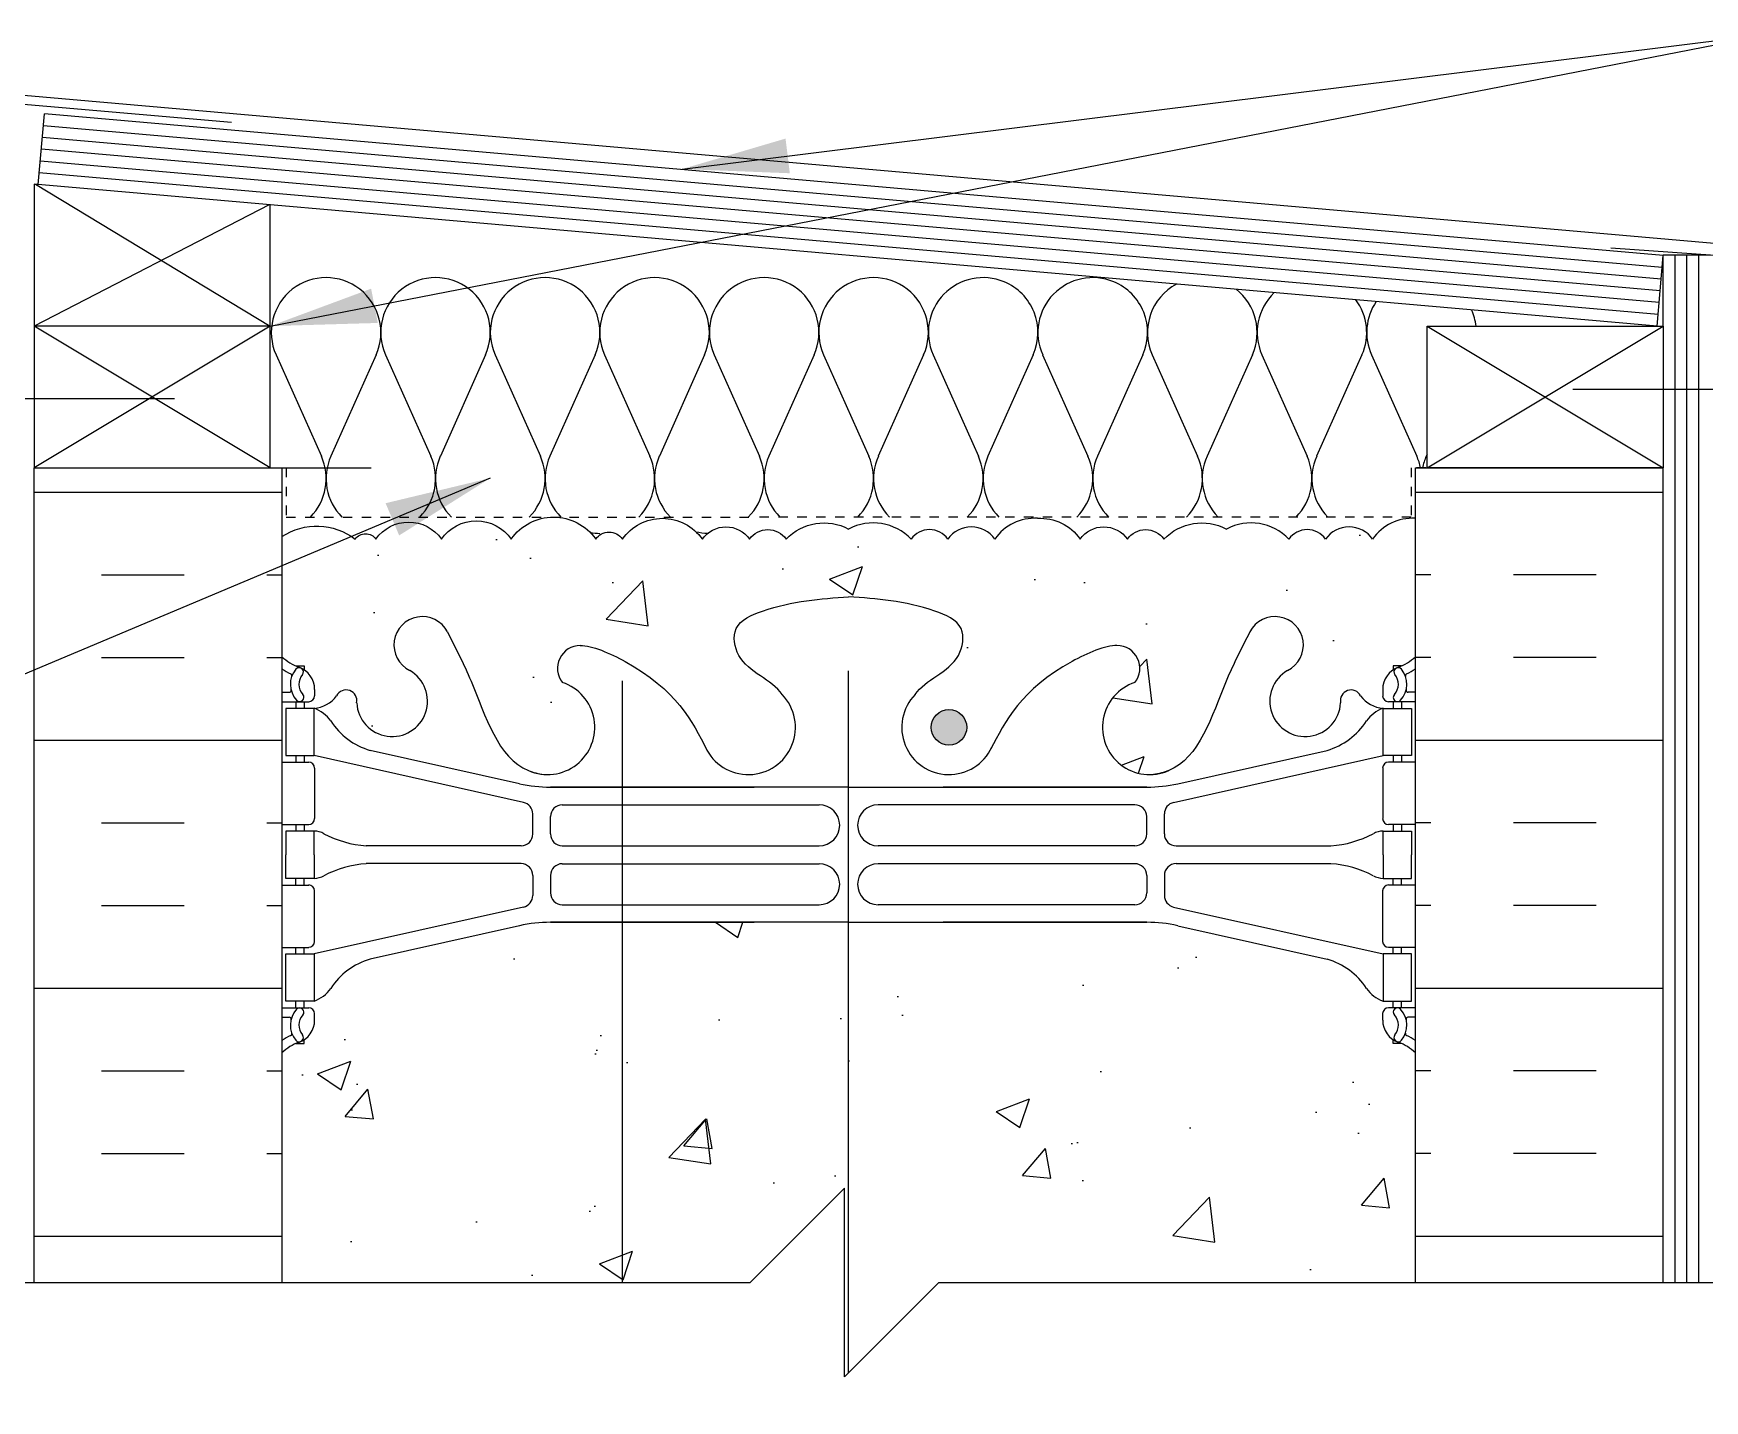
# Model space of a CAD drawing. Header units: inches. Extents: x 75 to 207, y 121 to 194.
# Drawn here: x 171.52 to 189.22, y 177.81 to 192.29 of the extents above; entities that cross this region are included whole.
import ezdxf

# ---------------------------------------------------------------- set-up
doc = ezdxf.new("R2010")
doc.units = ezdxf.units.IN
doc.header["$LTSCALE"] = 0.5
doc.header["$MEASUREMENT"] = 0
doc.linetypes.add('DASHED2', pattern=[0.375, 0.25, -0.125])
for name, color, linetype in [('HATCH', 12, 'Continuous'), ('line25', 2, 'Continuous'), ('LINE3', 3, 'Continuous'), ('LINE50', 5, 'Continuous'), ('LINE9', 9, 'Continuous'), ('TEXT', 4, 'Continuous'), ('Web_Edge', 9, 'Continuous')]:
    doc.layers.add(name, color=color, linetype=linetype)
doc.styles.add('DIM', font='romans.shx', dxfattribs={"width": 0.7})
doc.dimstyles.new('ext_12', dxfattribs={"dimscale": 12, "dimtxt": 0.09375, "dimasz": 0.09375, "dimexe": 0.09375, "dimexo": 0.0625, "dimgap": 0.0625, "dimtad": 1, "dimdec": 1, "dimzin": 3, "dimdsep": 46, "dimlunit": 4, "dimtxsty": 'DIM', "dimcen": 0.09, "dimdle": 0.09375, "dimclrt": 4, "dimadec": 0, "dimazin": 0, "dimtfac": 1, "dimtdec": 1, "dimtmove": 2, "dimatfit": 3, "dimfxl": 1, "dimfrac": 2, "dimtolj": 1, "dimtzin": 0, "dimarcsym": 0})
pattern_1 = [(50, (0, 0), (3.5863, -0.31376), [0.375, -4.125]), (355, (0, 0), (-0.693757, 3.76096), [0.3, -3.3]), (100.4514, (0.299, -0.026), (2.892544, 3.4472), [0.3187, -3.50571]), (46.1842, (0, 1), (5.33621, -0.8276), [0.5625, -6.1875]), (96.6356, (0.4447, 0.931), (4.67331, 4.87059), [0.47805, -5.25857]), (351.1842, (0, 1), (4.67331, 4.87059), [0.45, -4.95]), (21, (0.5, 0.75), (2.984535, -2.013094), [0.375, -4.125]), (326, (0.5, 0.75), (1.216577, 3.62575), [0.3, -3.3]), (71.4514, (0.7487, 0.5822), (4.20111, 1.612656), [0.3187, -3.50571]), (37.5, (0, 0), (0.060799, 1.664469), [0, -3.26, 0, -3.35, 0, -3.3125]), (7.5, (0, 0), (1.315348, 1.972059), [0, -1.91, 0, -3.185, 0, -1.2625]), (327.5, (-1.115, 0), (2.669112, -0.1127744), [0, -1.25, 0, -3.9, 0, -5.175]), (317.5, (-1.615, 0), (2.91593, 0.500525), [0, -1.625, 0, -2.59, 0, -3.675])]

msp = doc.modelspace()

# ---------------------------------------------------------------- hatches: boundary and pattern name
at = {"layer": 'HATCH'}
h = msp.add_hatch(dxfattribs=at)
h.set_pattern_fill('INSUL', color=256, scale=7, style=0)
h.set_pattern_definition([(0, (-2752.006, -227.322), (0, 2.625), []), (0, (-2752.006, -226.447), (0, 2.625), [0.875, -0.875]), (0, (-2752.006, -225.572), (0, 2.625), [0.875, -0.875])])
h.paths.add_polyline_path([(171.531, 179.063), (174.156, 179.063), (174.156, 187.688), (173.468, 187.688), (173.468, 188.188), (171.968, 188.188), (171.968, 187.688), (171.531, 187.688)])
h = msp.add_hatch(dxfattribs=at)
h.set_pattern_fill('INSUL', color=256, scale=7, style=0)
h.set_pattern_definition([(180, (3112.3173, -227.322), (0, 2.625), []), (180, (3112.3173, -226.447), (0, 2.625), [0.875, -0.875]), (180, (3112.3173, -225.572), (0, 2.625), [0.875, -0.875])])
h.paths.add_polyline_path([(186.156, 179.063), (188.781, 179.063), (188.781, 187.688), (188.343, 187.688), (188.343, 188.188), (186.843, 188.188), (186.843, 187.688), (186.156, 187.688)])
h = msp.add_hatch(dxfattribs=at)
h.set_pattern_fill('AR-CONC', color=256, scale=0.5)
h.set_pattern_definition(pattern_1)
edge = h.paths.add_edge_path()
edge.add_arc((186.128, 186.637), 0.517, 86.8807, 145)
edge.add_arc((185.454, 186.758), 0.305, 35, 145)
edge.add_arc((185.011, 186.798), 0.236, 35, 145)
edge.add_arc((184.417, 186.55), 0.554, 43.7294, 118.173)
edge.add_arc((183.894, 186.55), 0.554, 61.827, 136.2706)
edge.add_arc((183.3, 186.798), 0.236, 35, 145)
edge.add_arc((182.857, 186.758), 0.305, 35, 145)
edge.add_arc((182.184, 186.637), 0.517, 35, 93.1193)
edge.add_arc((182.128, 186.637), 0.517, 86.8807, 145)
edge.add_arc((181.454, 186.758), 0.305, 35, 145)
edge.add_arc((181.011, 186.798), 0.236, 35, 145)
edge.add_arc((180.417, 186.55), 0.554, 43.7294, 118.173)
edge.add_arc((179.894, 186.55), 0.554, 61.827, 136.2706)
edge.add_arc((179.3, 186.798), 0.236, 35, 145)
edge.add_arc((178.857, 186.758), 0.305, 35, 145)
edge.add_arc((178.184, 186.637), 0.517, 35, 145)
edge.add_arc((177.62, 186.835), 0.172, 35, 145)
edge.add_arc((177.031, 186.62), 0.546, 35, 145)
edge.add_arc((176.214, 186.675), 0.451, 35, 145)
edge.add_arc((175.498, 186.691), 0.423, 35, 145)
edge.add_arc((175.041, 186.856), 0.135, 35, 145)
edge.add_arc((174.525, 186.406), 0.665, 52.4676, 123.7755)
edge.add_line((174.156, 186.959), (174.156, 185.688))
edge.add_arc((174.502, 186.049), 0.5, 226.2109, 246.4218)
edge.add_line((174.302, 185.59), (174.392, 185.59))
edge.add_line((174.392, 185.59), (174.392, 185.549))
edge.add_arc((174.252, 185.341), 0.25, 0, 55.9442, ccw=False)
edge.add_line((174.502, 185.341), (174.502, 185.274))
edge.add_arc((174.439, 185.274), 0.0625, -90, 0, ccw=False)
edge.add_line((174.439, 185.211), (174.392, 185.211))
edge.add_line((174.392, 185.211), (174.392, 185.141))
edge.add_line((174.392, 185.141), (174.497, 185.141))
edge.add_arc((174.459, 185.491), 0.352, 276.1291, 321.5331)
edge.add_arc((174.836, 185.223), 0.113, -12.1844, 154.0569, ccw=False)
edge.add_arc((175.322, 185.218), 0.375, 182.9237, 419.8675)
edge.add_arc((175.642, 185.812), 0.3, 27.597, 243.9425, ccw=False)
edge.add_spline(control_points=[(175.907, 185.95), (175.974, 185.822), (176.04, 185.693), (176.104, 185.554)], knot_values=[0, 0, 0, 0, 0.447744, 0.447744, 0.447744, 0.447744], degree=3, periodic=0)
edge.add_spline(control_points=[(176.104, 185.554), (176.122, 185.513), (176.201, 185.335), (176.273, 185.136), (176.337, 184.994)], knot_values=[0.447744, 0.447744, 0.447744, 0.447744, 0.579211, 1.009728, 1.009728, 1.009728, 1.009728], degree=3, periodic=0)
edge.add_spline(control_points=[(176.337, 184.994), (176.352, 184.959), (176.369, 184.924), (176.386, 184.891)], knot_values=[1.009728, 1.009728, 1.009728, 1.009728, 1.116334, 1.116334, 1.116334, 1.116334], degree=3, periodic=0)
edge.add_spline(control_points=[(176.386, 184.891), (176.4, 184.864), (176.414, 184.838), (176.428, 184.812)], knot_values=[1.116334, 1.116334, 1.116334, 1.116334, 1.201719, 1.201719, 1.201719, 1.201719], degree=3, periodic=0)
edge.add_spline(control_points=[(176.428, 184.812), (176.442, 184.788), (176.457, 184.765), (176.472, 184.742)], knot_values=[1.201719, 1.201719, 1.201719, 1.201719, 1.282554, 1.282554, 1.282554, 1.282554], degree=3, periodic=0)
edge.add_spline(control_points=[(176.472, 184.742), (176.482, 184.726), (176.493, 184.711), (176.505, 184.696)], knot_values=[1.282554, 1.282554, 1.282554, 1.282554, 1.339568, 1.339568, 1.339568, 1.339568], degree=3, periodic=0)
edge.add_spline(control_points=[(176.505, 184.696), (176.515, 184.682), (176.526, 184.668), (176.538, 184.655)], knot_values=[1.339568, 1.339568, 1.339568, 1.339568, 1.393854, 1.393854, 1.393854, 1.393854], degree=3, periodic=0)
edge.add_spline(control_points=[(176.538, 184.655), (176.549, 184.64), (176.562, 184.627), (176.575, 184.614)], knot_values=[1.393854, 1.393854, 1.393854, 1.393854, 1.451471, 1.451471, 1.451471, 1.451471], degree=3, periodic=0)
edge.add_spline(control_points=[(176.575, 184.614), (176.586, 184.602), (176.599, 184.59), (176.611, 184.579)], knot_values=[1.451471, 1.451471, 1.451471, 1.451471, 1.505342, 1.505342, 1.505342, 1.505342], degree=3, periodic=0)
edge.add_spline(control_points=[(176.611, 184.579), (176.625, 184.567), (176.639, 184.556), (176.653, 184.545)], knot_values=[1.505342, 1.505342, 1.505342, 1.505342, 1.563384, 1.563384, 1.563384, 1.563384], degree=3, periodic=0)
edge.add_spline(control_points=[(176.653, 184.545), (176.667, 184.536), (176.68, 184.527), (176.694, 184.518)], knot_values=[1.563384, 1.563384, 1.563384, 1.563384, 1.616944, 1.616944, 1.616944, 1.616944], degree=3, periodic=0)
edge.add_spline(control_points=[(176.694, 184.518), (176.706, 184.511), (176.718, 184.505), (176.73, 184.499)], knot_values=[1.616944, 1.616944, 1.616944, 1.616944, 1.660464, 1.660464, 1.660464, 1.660464], degree=3, periodic=0)
edge.add_spline(control_points=[(176.73, 184.499), (176.74, 184.493), (176.751, 184.488), (176.763, 184.484)], knot_values=[1.660464, 1.660464, 1.660464, 1.660464, 1.69951, 1.69951, 1.69951, 1.69951], degree=3, periodic=0)
edge.add_spline(control_points=[(176.763, 184.484), (176.764, 184.483), (176.765, 184.483), (176.767, 184.482)], knot_values=[1.69951, 1.69951, 1.69951, 1.69951, 1.703896, 1.703896, 1.703896, 1.703896], degree=3, periodic=0)
edge.add_spline(control_points=[(176.767, 184.482), (176.776, 184.478), (176.786, 184.475), (176.796, 184.471)], knot_values=[1.703896, 1.703896, 1.703896, 1.703896, 1.737704, 1.737704, 1.737704, 1.737704], degree=3, periodic=0)
edge.add_spline(control_points=[(176.796, 184.471), (176.809, 184.467), (176.822, 184.463), (176.836, 184.46)], knot_values=[1.737704, 1.737704, 1.737704, 1.737704, 1.78039, 1.78039, 1.78039, 1.78039], degree=3, periodic=0)
edge.add_spline(control_points=[(176.836, 184.46), (176.849, 184.456), (176.863, 184.453), (176.877, 184.45)], knot_values=[1.78039, 1.78039, 1.78039, 1.78039, 1.824512, 1.824512, 1.824512, 1.824512], degree=3, periodic=0)
edge.add_spline(control_points=[(176.877, 184.45), (176.894, 184.447), (176.91, 184.444), (176.927, 184.442)], knot_values=[1.824512, 1.824512, 1.824512, 1.824512, 1.875321, 1.875321, 1.875321, 1.875321], degree=3, periodic=0)
edge.add_arc((176.968, 184.94), 0.5, 265.2926, 431.7937)
edge.add_arc((177.315, 185.565), 0.242, 90.0954, 218.2327, ccw=False)
edge.add_spline(control_points=[(177.315, 185.807), (177.323, 185.807), (177.331, 185.807), (177.34, 185.806)], knot_values=[0.038125, 0.038125, 0.038125, 0.038125, 0.057022, 0.057022, 0.057022, 0.057022], degree=3, periodic=0)
edge.add_spline(control_points=[(177.34, 185.806), (177.348, 185.805), (177.357, 185.804), (177.366, 185.803)], knot_values=[0.057022, 0.057022, 0.057022, 0.057022, 0.075602, 0.075602, 0.075602, 0.075602], degree=3, periodic=0)
edge.add_spline(control_points=[(177.366, 185.803), (177.376, 185.802), (177.385, 185.8), (177.395, 185.798)], knot_values=[0.075602, 0.075602, 0.075602, 0.075602, 0.094824, 0.094824, 0.094824, 0.094824], degree=3, periodic=0)
edge.add_spline(control_points=[(177.395, 185.798), (177.405, 185.796), (177.416, 185.794), (177.426, 185.791)], knot_values=[0.094824, 0.094824, 0.094824, 0.094824, 0.114375, 0.114375, 0.114375, 0.114375], degree=3, periodic=0)
edge.add_spline(control_points=[(177.426, 185.791), (177.446, 185.786), (177.467, 185.78), (177.488, 185.773)], knot_values=[0.114375, 0.114375, 0.114375, 0.114375, 0.151528, 0.151528, 0.151528, 0.151528], degree=3, periodic=0)
edge.add_spline(control_points=[(177.488, 185.773), (177.511, 185.766), (177.534, 185.757), (177.557, 185.748)], knot_values=[0.151528, 0.151528, 0.151528, 0.151528, 0.190624, 0.190624, 0.190624, 0.190624], degree=3, periodic=0)
edge.add_spline(control_points=[(177.557, 185.748), (177.601, 185.731), (177.647, 185.71), (177.691, 185.689)], knot_values=[0.190624, 0.190624, 0.190624, 0.190624, 0.264927, 0.264927, 0.264927, 0.264927], degree=3, periodic=0)
edge.add_spline(control_points=[(177.691, 185.689), (177.725, 185.672), (177.768, 185.65), (177.809, 185.627), (177.819, 185.621)], knot_values=[0.264927, 0.264927, 0.264927, 0.264927, 0.320663, 0.337943, 0.337943, 0.337943, 0.337943], degree=3, periodic=0)
edge.add_spline(control_points=[(177.819, 185.621), (177.862, 185.597), (177.904, 185.572), (177.942, 185.547)], knot_values=[0.337943, 0.337943, 0.337943, 0.337943, 0.416129, 0.416129, 0.416129, 0.416129], degree=3, periodic=0)
edge.add_spline(control_points=[(177.942, 185.547), (177.978, 185.523), (178.013, 185.5), (178.045, 185.476)], knot_values=[0.416129, 0.416129, 0.416129, 0.416129, 0.48854, 0.48854, 0.48854, 0.48854], degree=3, periodic=0)
edge.add_spline(control_points=[(178.045, 185.476), (178.08, 185.45), (178.113, 185.424), (178.144, 185.397)], knot_values=[0.48854, 0.48854, 0.48854, 0.48854, 0.567328, 0.567328, 0.567328, 0.567328], degree=3, periodic=0)
edge.add_spline(control_points=[(178.144, 185.397), (178.173, 185.373), (178.2, 185.349), (178.225, 185.324)], knot_values=[0.567328, 0.567328, 0.567328, 0.567328, 0.639328, 0.639328, 0.639328, 0.639328], degree=3, periodic=0)
edge.add_spline(control_points=[(178.225, 185.324), (178.253, 185.297), (178.28, 185.27), (178.304, 185.243)], knot_values=[0.639328, 0.639328, 0.639328, 0.639328, 0.718521, 0.718521, 0.718521, 0.718521], degree=3, periodic=0)
edge.add_spline(control_points=[(178.304, 185.243), (178.327, 185.219), (178.348, 185.195), (178.367, 185.171)], knot_values=[0.718521, 0.718521, 0.718521, 0.718521, 0.789856, 0.789856, 0.789856, 0.789856], degree=3, periodic=0)
edge.add_spline(control_points=[(178.367, 185.171), (178.39, 185.143), (178.41, 185.116), (178.43, 185.089)], knot_values=[0.789856, 0.789856, 0.789856, 0.789856, 0.869703, 0.869703, 0.869703, 0.869703], degree=3, periodic=0)
edge.add_spline(control_points=[(178.43, 185.089), (178.45, 185.061), (178.469, 185.033), (178.487, 185.005)], knot_values=[0.869703, 0.869703, 0.869703, 0.869703, 0.953119, 0.953119, 0.953119, 0.953119], degree=3, periodic=0)
edge.add_spline(control_points=[(178.487, 185.005), (178.518, 184.957), (178.545, 184.909), (178.571, 184.863)], knot_values=[0.953119, 0.953119, 0.953119, 0.953119, 1.0964, 1.0964, 1.0964, 1.0964], degree=3, periodic=0)
edge.add_spline(control_points=[(178.571, 184.863), (178.595, 184.818), (178.618, 184.773), (178.639, 184.73)], knot_values=[1.0964, 1.0964, 1.0964, 1.0964, 1.237398, 1.237398, 1.237398, 1.237398], degree=3, periodic=0)
edge.add_arc((179.093, 184.94), 0.5, 204.819, 404.1875)
edge.add_spline(control_points=[(179.452, 185.288), (179.344, 185.451), (178.984, 185.542), (178.907, 186.038), (179.456, 186.273), (179.859, 186.302), (180.156, 186.323)], knot_values=[0.229407, 0.229407, 0.229407, 0.229407, 0.844432, 1.128849, 1.464331, 2.389004, 2.389004, 2.389004, 2.389004], degree=3, periodic=0)
edge.add_spline(control_points=[(180.156, 186.323), (180.452, 186.302), (180.856, 186.273), (181.404, 186.038), (181.327, 185.542), (180.967, 185.451), (180.86, 185.288)], knot_values=[0.229407, 0.229407, 0.229407, 0.229407, 1.15408, 1.489562, 1.773979, 2.389004, 2.389004, 2.389004, 2.389004], degree=3, periodic=0)
edge.add_arc((181.218, 184.94), 0.5, 135.8125, 335.181)
edge.add_spline(control_points=[(181.672, 184.73), (181.693, 184.773), (181.716, 184.818), (181.741, 184.863)], knot_values=[1.0964, 1.0964, 1.0964, 1.0964, 1.237398, 1.237398, 1.237398, 1.237398], degree=3, periodic=0)
edge.add_spline(control_points=[(181.741, 184.863), (181.781, 184.936), (181.826, 185.012), (181.882, 185.089)], knot_values=[0.869703, 0.869703, 0.869703, 0.869703, 1.0964, 1.0964, 1.0964, 1.0964], degree=3, periodic=0)
edge.add_spline(control_points=[(181.882, 185.089), (181.901, 185.116), (181.922, 185.143), (181.944, 185.171)], knot_values=[0.789856, 0.789856, 0.789856, 0.789856, 0.869703, 0.869703, 0.869703, 0.869703], degree=3, periodic=0)
edge.add_spline(control_points=[(181.944, 185.171), (181.964, 185.195), (181.985, 185.219), (182.007, 185.243)], knot_values=[0.718521, 0.718521, 0.718521, 0.718521, 0.789856, 0.789856, 0.789856, 0.789856], degree=3, periodic=0)
edge.add_spline(control_points=[(182.007, 185.243), (182.032, 185.27), (182.058, 185.297), (182.086, 185.324)], knot_values=[0.639328, 0.639328, 0.639328, 0.639328, 0.718521, 0.718521, 0.718521, 0.718521], degree=3, periodic=0)
edge.add_spline(control_points=[(182.086, 185.324), (182.111, 185.349), (182.138, 185.373), (182.167, 185.397)], knot_values=[0.567329, 0.567329, 0.567329, 0.567329, 0.639328, 0.639328, 0.639328, 0.639328], degree=3, periodic=0)
edge.add_spline(control_points=[(182.167, 185.397), (182.198, 185.424), (182.231, 185.45), (182.266, 185.476)], knot_values=[0.48854, 0.48854, 0.48854, 0.48854, 0.567329, 0.567329, 0.567329, 0.567329], degree=3, periodic=0)
edge.add_spline(control_points=[(182.266, 185.476), (182.299, 185.5), (182.333, 185.523), (182.369, 185.547)], knot_values=[0.416133, 0.416133, 0.416133, 0.416133, 0.48854, 0.48854, 0.48854, 0.48854], degree=3, periodic=0)
edge.add_spline(control_points=[(182.369, 185.547), (182.408, 185.572), (182.449, 185.597), (182.493, 185.621)], knot_values=[0.337943, 0.337943, 0.337943, 0.337943, 0.416133, 0.416133, 0.416133, 0.416133], degree=3, periodic=0)
edge.add_spline(control_points=[(182.493, 185.621), (182.502, 185.627), (182.543, 185.65), (182.587, 185.672), (182.62, 185.689)], knot_values=[0.264927, 0.264927, 0.264927, 0.264927, 0.282207, 0.337943, 0.337943, 0.337943, 0.337943], degree=3, periodic=0)
edge.add_spline(control_points=[(182.62, 185.689), (182.688, 185.722), (182.758, 185.752), (182.823, 185.773)], knot_values=[0.151528, 0.151528, 0.151528, 0.151528, 0.264927, 0.264927, 0.264927, 0.264927], degree=3, periodic=0)
edge.add_spline(control_points=[(182.823, 185.773), (182.844, 185.78), (182.865, 185.786), (182.885, 185.791)], knot_values=[0.114375, 0.114375, 0.114375, 0.114375, 0.151528, 0.151528, 0.151528, 0.151528], degree=3, periodic=0)
edge.add_spline(control_points=[(182.885, 185.791), (182.896, 185.794), (182.906, 185.796), (182.916, 185.798)], knot_values=[0.094826, 0.094826, 0.094826, 0.094826, 0.114375, 0.114375, 0.114375, 0.114375], degree=3, periodic=0)
edge.add_spline(control_points=[(182.916, 185.798), (182.926, 185.8), (182.936, 185.802), (182.945, 185.803)], knot_values=[0.075602, 0.075602, 0.075602, 0.075602, 0.094826, 0.094826, 0.094826, 0.094826], degree=3, periodic=0)
edge.add_spline(control_points=[(182.945, 185.803), (182.954, 185.804), (182.963, 185.805), (182.972, 185.806)], knot_values=[0.057023, 0.057023, 0.057023, 0.057023, 0.075602, 0.075602, 0.075602, 0.075602], degree=3, periodic=0)
edge.add_spline(control_points=[(182.972, 185.806), (182.98, 185.807), (182.989, 185.807), (182.997, 185.807)], knot_values=[0.038125, 0.038125, 0.038125, 0.038125, 0.057023, 0.057023, 0.057023, 0.057023], degree=3, periodic=0)
edge.add_arc((182.997, 185.565), 0.242, -38.2327, 90, ccw=False)
edge.add_arc((183.343, 184.94), 0.5, 108.2063, 274.7074)
edge.add_spline(control_points=[(183.384, 184.442), (183.401, 184.444), (183.418, 184.447), (183.434, 184.45)], knot_values=[1.824512, 1.824512, 1.824512, 1.824512, 1.875321, 1.875321, 1.875321, 1.875321], degree=3, periodic=0)
edge.add_spline(control_points=[(183.434, 184.45), (183.448, 184.453), (183.462, 184.456), (183.476, 184.46)], knot_values=[1.78039, 1.78039, 1.78039, 1.78039, 1.824512, 1.824512, 1.824512, 1.824512], degree=3, periodic=0)
edge.add_spline(control_points=[(183.476, 184.46), (183.489, 184.463), (183.502, 184.467), (183.515, 184.471)], knot_values=[1.737704, 1.737704, 1.737704, 1.737704, 1.78039, 1.78039, 1.78039, 1.78039], degree=3, periodic=0)
edge.add_spline(control_points=[(183.515, 184.471), (183.525, 184.475), (183.535, 184.478), (183.545, 184.482)], knot_values=[1.703896, 1.703896, 1.703896, 1.703896, 1.737704, 1.737704, 1.737704, 1.737704], degree=3, periodic=0)
edge.add_spline(control_points=[(183.545, 184.482), (183.546, 184.483), (183.547, 184.483), (183.549, 184.484)], knot_values=[1.69951, 1.69951, 1.69951, 1.69951, 1.703896, 1.703896, 1.703896, 1.703896], degree=3, periodic=0)
edge.add_spline(control_points=[(183.549, 184.484), (183.56, 184.488), (183.571, 184.493), (183.582, 184.499)], knot_values=[1.660465, 1.660465, 1.660465, 1.660465, 1.69951, 1.69951, 1.69951, 1.69951], degree=3, periodic=0)
edge.add_spline(control_points=[(183.582, 184.499), (183.594, 184.505), (183.606, 184.511), (183.617, 184.518)], knot_values=[1.616944, 1.616944, 1.616944, 1.616944, 1.660465, 1.660465, 1.660465, 1.660465], degree=3, periodic=0)
edge.add_spline(control_points=[(183.617, 184.518), (183.631, 184.527), (183.645, 184.536), (183.658, 184.545)], knot_values=[1.563384, 1.563384, 1.563384, 1.563384, 1.616944, 1.616944, 1.616944, 1.616944], degree=3, periodic=0)
edge.add_spline(control_points=[(183.658, 184.545), (183.673, 184.556), (183.687, 184.567), (183.7, 184.579)], knot_values=[1.505342, 1.505342, 1.505342, 1.505342, 1.563384, 1.563384, 1.563384, 1.563384], degree=3, periodic=0)
edge.add_spline(control_points=[(183.7, 184.579), (183.713, 184.59), (183.725, 184.602), (183.737, 184.614)], knot_values=[1.451471, 1.451471, 1.451471, 1.451471, 1.505342, 1.505342, 1.505342, 1.505342], degree=3, periodic=0)
edge.add_spline(control_points=[(183.737, 184.614), (183.75, 184.627), (183.762, 184.64), (183.774, 184.655)], knot_values=[1.393854, 1.393854, 1.393854, 1.393854, 1.451471, 1.451471, 1.451471, 1.451471], degree=3, periodic=0)
edge.add_spline(control_points=[(183.774, 184.655), (183.785, 184.668), (183.796, 184.682), (183.807, 184.696)], knot_values=[1.339568, 1.339568, 1.339568, 1.339568, 1.393854, 1.393854, 1.393854, 1.393854], degree=3, periodic=0)
edge.add_spline(control_points=[(183.807, 184.696), (183.818, 184.711), (183.829, 184.726), (183.84, 184.742)], knot_values=[1.282554, 1.282554, 1.282554, 1.282554, 1.339568, 1.339568, 1.339568, 1.339568], degree=3, periodic=0)
edge.add_spline(control_points=[(183.84, 184.742), (183.855, 184.765), (183.869, 184.788), (183.883, 184.812)], knot_values=[1.201719, 1.201719, 1.201719, 1.201719, 1.282554, 1.282554, 1.282554, 1.282554], degree=3, periodic=0)
edge.add_spline(control_points=[(183.883, 184.812), (183.898, 184.838), (183.912, 184.864), (183.926, 184.891)], knot_values=[1.116334, 1.116334, 1.116334, 1.116334, 1.201719, 1.201719, 1.201719, 1.201719], degree=3, periodic=0)
edge.add_spline(control_points=[(183.926, 184.891), (183.943, 184.924), (183.959, 184.959), (183.975, 184.994)], knot_values=[1.009728, 1.009728, 1.009728, 1.009728, 1.116334, 1.116334, 1.116334, 1.116334], degree=3, periodic=0)
edge.add_spline(control_points=[(183.975, 184.994), (184.039, 185.136), (184.111, 185.335), (184.189, 185.513), (184.208, 185.554)], knot_values=[0.447744, 0.447744, 0.447744, 0.447744, 0.878261, 1.009728, 1.009728, 1.009728, 1.009728], degree=3, periodic=0)
edge.add_spline(control_points=[(184.208, 185.554), (184.271, 185.693), (184.337, 185.822), (184.404, 185.95)], knot_values=[0, 0, 0, 0, 0.447744, 0.447744, 0.447744, 0.447744], degree=3, periodic=0)
edge.add_arc((184.67, 185.812), 0.3, -63.9425, 153.0466, ccw=False)
edge.add_arc((184.99, 185.218), 0.375, 120.1325, 357.0763)
edge.add_arc((185.475, 185.223), 0.113, 25.9431, 192.1844, ccw=False)
edge.add_arc((185.852, 185.491), 0.352, 218.4669, 263.8709)
edge.add_line((185.815, 185.141), (185.92, 185.141))
edge.add_line((185.92, 185.141), (185.92, 185.211))
edge.add_line((185.92, 185.211), (185.872, 185.211))
edge.add_arc((185.872, 185.274), 0.0625, 180, 270, ccw=False)
edge.add_line((185.81, 185.274), (185.81, 185.341))
edge.add_arc((186.06, 185.341), 0.25, 124.0558, 180, ccw=False)
edge.add_line((185.92, 185.549), (185.92, 185.59))
edge.add_line((185.92, 185.59), (186.01, 185.59))
edge.add_arc((185.81, 186.049), 0.5, 293.5782, 313.7891)
edge.add_line((186.156, 185.688), (186.156, 187.153))
h = msp.add_hatch(dxfattribs=at)
h.set_pattern_fill('AR-CONC', color=256, scale=0.5)
h.set_pattern_definition(pattern_1)
h.paths.add_polyline_path([(186.156, 176.563), (181.112, 176.563), (180.112, 175.563), (180.112, 177.563), (179.112, 176.563), (174.156, 176.563), (174.156, 173.755, 0.088416), (174.302, 173.658), (174.392, 173.658), (174.392, 173.616, -0.249069), (174.502, 173.409), (174.502, 173.341, -0.414214), (174.439, 173.279), (174.392, 173.279), (174.392, 173.209), (174.497, 173.209, -0.168672), (174.683, 173.059, 0.17445), (175.09, 172.763), (176.671, 172.41, 0.054974), (176.998, 172.374), (180.156, 172.374), (183.314, 172.374, 0.054974), (183.64, 172.41), (185.221, 172.763, 0.17445), (185.629, 173.059, -0.168672), (185.815, 173.209), (185.92, 173.209), (185.92, 173.279), (185.872, 173.279, -0.414214), (185.81, 173.341), (185.81, 173.409, -0.249069), (185.92, 173.616), (185.92, 173.658), (186.01, 173.658, 0.088416), (186.156, 173.755)])
h.paths.add_polyline_path([(182.656, 167.063), (174.725, 167.063, 0.366745), (174.481, 166.852), (174.481, 165.868), (174.521, 165.868), (174.521, 164.668), (174.156, 164.668), (174.156, 163.918), (174.521, 163.918), (174.521, 162.718), (174.156, 162.718), (174.156, 161.968), (174.521, 161.968), (174.521, 160.768), (174.156, 160.768), (174.156, 160.018), (174.521, 160.018), (174.521, 158.938), (174.156, 158.938), (174.156, 158.829, -0.498871), (174.276, 158.815, -0.520567), (174.48, 158.815, -0.520567), (174.687, 158.815, -0.520567), (174.824, 158.815, -0.520567), (174.963, 158.815, -0.520567), (175.361, 158.815, -0.520567), (175.521, 158.815, -0.520567), (175.743, 158.815, -0.520567), (176.023, 158.815, -0.520567), (176.21, 158.815, -0.520567), (176.437, 158.815, -0.507124), (176.656, 158.815, -0.507124), (176.874, 158.815, -0.520567), (177.102, 158.815, -0.520567), (177.288, 158.815, -0.520567), (177.569, 158.815, -0.520567), (177.79, 158.815, -0.520567), (177.95, 158.815, -0.520567), (178.349, 158.815, -0.520567), (178.487, 158.815, -0.520567), (178.625, 158.815, -0.086928), (178.656, 158.846, -0.086928), (178.687, 158.815, -0.520567), (178.824, 158.815, -0.520567), (178.963, 158.815, -0.520567), (179.361, 158.815, -0.520567), (179.521, 158.815, -0.520567), (179.743, 158.815, -0.520567), (180.023, 158.815, -0.520567), (180.21, 158.815, -0.520567), (180.437, 158.815, -0.507124), (180.656, 158.815, -0.507124), (180.874, 158.815, -0.520567), (181.102, 158.815, -0.520567), (181.288, 158.815, -0.520567), (181.569, 158.815, -0.520567), (181.79, 158.815, -0.520567), (181.95, 158.815, -0.520567), (182.349, 158.815, -0.520567), (182.487, 158.815, -0.520567), (182.625, 158.815, -0.086928), (182.656, 158.846), (182.656, 159.065)])
h.paths.add_polyline_path([(186.156, 165.565), (182.656, 165.565), (182.656, 160.565), (186.156, 160.565)])
h.paths.add_polyline_path([(186.156, 181.495, 0.088416), (186.01, 181.593), (185.92, 181.593), (185.92, 181.634, -0.249069), (185.81, 181.841), (185.81, 181.909, -0.414214), (185.872, 181.971), (185.92, 181.971), (185.92, 182.041), (185.815, 182.041, -0.155529), (185.639, 182.175, 0.180914), (185.221, 182.487), (183.64, 182.84, 0.054974), (183.314, 182.876), (180.156, 182.876), (176.998, 182.876, 0.054974), (176.671, 182.84), (175.09, 182.487, 0.180914), (174.672, 182.175, -0.155529), (174.497, 182.041), (174.392, 182.041), (174.392, 181.971), (174.439, 181.971, -0.414214), (174.502, 181.909), (174.502, 181.841, -0.249069), (174.392, 181.634), (174.392, 181.593), (174.302, 181.593, 0.088416), (174.156, 181.495), (174.156, 179.063), (179.112, 179.063), (180.112, 180.063), (180.112, 178.063), (181.112, 179.063), (186.156, 179.063)])
at = {"layer": 'LINE3'}
h = msp.add_hatch(color=256, dxfattribs=at)
h.paths.add_polyline_path([(181.403, 184.974, 0.831395), (181.034, 184.974)])
h.paths.add_polyline_path([(181.406, 184.94, 0.045935), (181.403, 184.974), (181.034, 184.974, 0.045935), (181.031, 184.94, 1)])

# ---------------------------------------------------------------- linework, layer by layer
at = {"layer": 'HATCH'}
for p, q in [((189.862, 190.016), (171.343, 191.636)), ((173.622, 191.343), (171.218, 191.553)), ((188.769, 189.81), (171.631, 191.31)), ((188.759, 189.686), (171.62, 191.185)), ((188.737, 189.437), (171.598, 190.936)), ((188.748, 189.561), (171.609, 191.061)), ((188.726, 189.312), (171.587, 190.812)), ((171.546, 190.69), (174.031, 189.188)), ((174.02, 190.473), (171.531, 189.188)), ((189.531, 189.921), (188.224, 190.013)), ((188.906, 179.063), (188.906, 189.939)), ((189.031, 179.063), (189.031, 189.939)), ((189.156, 179.063), (189.156, 189.939)), ((174.031, 187.688), (171.531, 189.188)), ((174.031, 189.188), (171.531, 187.688)), ((186.281, 187.688), (188.781, 189.188)), ((186.281, 189.188), (188.781, 187.688)), ((174.094, 188.884), (174.573, 187.811)), ((175.153, 188.884), (174.674, 187.811)), ((175.253, 188.884), (175.732, 187.811)), ((176.312, 188.884), (175.833, 187.811)), ((176.412, 188.884), (176.892, 187.811)), ((177.471, 188.884), (176.993, 187.811)), ((177.572, 188.884), (178.051, 187.811)), ((178.631, 188.884), (178.152, 187.811)), ((178.731, 188.884), (179.211, 187.811)), ((179.79, 188.884), (179.311, 187.811)), ((179.89, 188.884), (180.37, 187.811)), ((180.949, 188.884), (180.47, 187.811)), ((181.05, 188.884), (181.529, 187.811)), ((182.11, 188.884), (181.63, 187.811)), ((182.21, 188.884), (182.69, 187.811)), ((183.27, 188.884), (182.791, 187.811)), ((183.371, 188.884), (183.85, 187.811)), ((184.43, 188.884), (183.951, 187.811)), ((184.531, 188.884), (185.011, 187.811)), ((185.591, 188.884), (185.111, 187.811)), ((185.692, 188.884), (186.171, 187.811)), ((186.281, 187.831), (186.272, 187.811)), ((174.156, 187.688), (175.102, 187.688))]:
    msp.add_line(p, q, dxfattribs=at)
at = {"layer": 'HATCH', "color": 6, "linetype": 'DASHED2', "ltscale": 0.5}
for points in [[(172.843, 187.688), (174.2, 187.688), (174.2, 187.167), (179.156, 187.167)], [(187.468, 187.688), (186.112, 187.688), (186.112, 187.167), (179.156, 187.167)]]:
    msp.add_lwpolyline(points, dxfattribs=at)
at = {"layer": 'HATCH'}
for points in [[(174.156, 186.959, -0.321585), (174.931, 186.933, -0.520567), (175.151, 186.933, -0.520567), (175.844, 186.933, -0.520567), (176.584, 186.933, -0.520567), (177.478, 186.933, -0.520567), (177.761, 186.933, -0.520567), (178.607, 186.933, -0.520567), (179.107, 186.933, -0.520567), (179.494, 186.933, -0.336749), (180.156, 187.039)], [(182.156, 187.153, 0.259173), (181.704, 186.933, 0.520567), (181.205, 186.933, 0.520567), (180.818, 186.933, 0.336749), (180.156, 187.039)], [(182.156, 187.153, -0.259173), (182.607, 186.933, -0.520567), (183.107, 186.933, -0.520567), (183.494, 186.933, -0.336749), (184.156, 187.039)], [(186.156, 187.153, 0.259173), (185.704, 186.933, 0.520567), (185.205, 186.933, 0.520567), (184.818, 186.933, 0.336749), (184.156, 187.039)]]:
    msp.add_lwpolyline(points, format="xyb", dxfattribs=at)
for centre, start, end in [((174.623, 189.121), 335.9664, 204.0694), ((175.782, 189.121), 335.9664, 204.0694), ((176.942, 189.121), 335.9664, 204.0694), ((178.101, 189.121), 335.9664, 204.0694), ((179.261, 189.121), 335.9664, 204.0694), ((180.42, 189.121), 335.9664, 204.0694), ((181.58, 189.121), 67.4688, 204.0604), ((182.74, 189.121), 67.4688, 204.0604), ((181.58, 189.121), 335.9306, 67.521), ((182.741, 189.121), 335.9306, 67.521), ((183.9, 189.121), 118.0068, 204.0604), ((183.901, 189.121), 335.9306, 52.0177), ((185.061, 189.121), 133.3751, 204.0604), ((185.061, 189.121), 335.9306, 36.6377), ((186.221, 189.121), 145.6676, 204.0604), ((186.222, 189.121), 6.6407, 24.3392), ((174.044, 187.574), 315.3149, 24.0694), ((175.203, 187.574), 155.9664, 224.6851), ((175.203, 187.574), 315.3149, 24.0694), ((176.362, 187.574), 155.9664, 224.6851), ((176.362, 187.574), 315.3149, 24.0694), ((177.522, 187.574), 155.9664, 224.6851), ((177.522, 187.574), 315.3149, 24.0694), ((178.681, 187.574), 155.9664, 224.6851), ((178.681, 187.574), 315.3149, 24.0694), ((179.841, 187.574), 155.9664, 224.6851), ((179.84, 187.574), 315.3149, 24.0694), ((181, 187.574), 155.9664, 224.6851), ((181, 187.574), 315.3149, 24.0694), ((182.16, 187.574), 155.9306, 224.6851), ((182.16, 187.574), 315.3149, 24.0694), ((183.32, 187.574), 155.9306, 224.6851), ((183.321, 187.574), 315.3149, 24.0694), ((184.48, 187.574), 155.9306, 224.6851), ((184.481, 187.574), 315.3149, 24.0694), ((185.641, 187.574), 155.9306, 224.6851), ((185.642, 187.574), 11.2585, 24.0694), ((186.801, 187.574), 155.9306, 168.7415), ((177.522, 187.574), 259.8878, 270), ((178.681, 187.574), 255.8368, 268.3302)]:
    msp.add_arc(centre, 0.58, start, end, dxfattribs=at)
at = {"layer": 'line25'}
for p, q in [((171.576, 190.687), (171.642, 191.434)), ((188.78, 189.935), (171.642, 191.434)), ((171.531, 190.691), (171.531, 187.688)), ((188.715, 189.188), (171.531, 190.691)), ((174.031, 187.688), (174.031, 190.472)), ((188.715, 189.188), (188.78, 189.935)), ((188.781, 189.188), (188.781, 189.939)), ((189.281, 189.939), (188.781, 189.939)), ((174.031, 189.188), (171.531, 189.188)), ((174.156, 187.688), (174.156, 179.063)), ((186.156, 179.063), (186.156, 187.688))]:
    msp.add_line(p, q, dxfattribs=at)
msp.add_lwpolyline([(188.781, 189.188), (188.781, 187.688), (186.281, 187.688), (186.281, 189.188)], close=True, dxfattribs=at)
at = {"layer": 'LINE3'}
for p, q in [((177.76, 179.063), (177.76, 185.434)), ((180.156, 178.107), (180.156, 185.539))]:
    msp.add_line(p, q, dxfattribs=at)
msp.add_circle((181.218, 184.94), 0.188, dxfattribs=at)
at = {"layer": 'LINE50'}
for p, q in [((171.531, 187.688), (174.156, 187.688)), ((171.531, 179.063), (171.531, 187.688)), ((186.156, 187.688), (188.781, 187.688)), ((188.781, 179.063), (188.781, 187.688))]:
    msp.add_line(p, q, dxfattribs=at)
at = {"layer": 'LINE9'}
for p, q in [((189.671, 188.517), (187.825, 188.517)), ((171.173, 188.423), (173.019, 188.423)), ((179.112, 179.063), (180.112, 180.063)), ((180.112, 178.063), (180.112, 180.063)), ((170.218, 179.063), (179.112, 179.063)), ((181.112, 179.063), (180.112, 178.063)), ((181.112, 179.063), (190.005, 179.063))]:
    msp.add_line(p, q, dxfattribs=at)
at = {"layer": 'Web_Edge'}
for p, q in [((174.302, 185.59), (174.392, 185.59)), ((174.392, 185.59), (174.392, 185.549)), ((186.01, 185.59), (185.92, 185.59)), ((185.92, 185.59), (185.92, 185.549)), ((174.156, 185.311), (174.234, 185.311)), ((174.502, 185.341), (174.502, 185.274)), ((185.81, 185.341), (185.81, 185.274)), ((186.156, 185.311), (186.078, 185.311)), ((174.156, 185.211), (174.439, 185.211)), ((174.302, 185.211), (174.302, 185.141)), ((174.392, 185.211), (174.392, 185.141)), ((186.156, 185.211), (185.872, 185.211)), ((185.92, 185.211), (185.92, 185.141)), ((186.01, 185.211), (186.01, 185.141)), ((174.156, 184.571), (174.439, 184.571)), ((174.302, 184.641), (174.302, 184.571)), ((174.392, 184.641), (174.392, 184.571)), ((176.714, 184.145), (174.497, 184.641)), ((176.671, 184.343), (175.09, 184.696)), ((183.597, 184.145), (185.815, 184.641)), ((183.64, 184.343), (185.221, 184.696)), ((186.156, 184.571), (185.872, 184.571)), ((185.92, 184.641), (185.92, 184.571)), ((186.01, 184.641), (186.01, 184.571)), ((174.502, 184.509), (174.502, 183.974)), ((185.81, 184.509), (185.81, 183.974)), ((176.998, 184.307), (179.156, 184.307)), ((180.156, 184.307), (176.998, 184.307)), ((180.156, 184.307), (183.314, 184.307)), ((183.314, 184.307), (181.156, 184.307)), ((176.812, 183.811), (176.812, 184.023)), ((177.124, 184.12), (179.844, 184.12)), ((183.187, 184.12), (180.468, 184.12)), ((183.499, 183.811), (183.499, 184.023)), ((174.156, 183.911), (174.439, 183.911)), ((174.302, 183.911), (174.302, 183.841)), ((174.392, 183.911), (174.392, 183.841)), ((176.999, 183.811), (176.999, 183.995)), ((183.312, 183.811), (183.312, 183.995)), ((186.156, 183.911), (185.872, 183.911)), ((185.92, 183.911), (185.92, 183.841)), ((186.01, 183.911), (186.01, 183.841)), ((176.687, 183.686), (175.049, 183.686)), ((177.124, 183.686), (179.844, 183.686)), ((183.187, 183.686), (180.468, 183.686)), ((183.624, 183.686), (185.262, 183.686)), ((176.687, 183.497), (175.049, 183.497)), ((177.124, 183.496), (179.844, 183.496)), ((183.187, 183.496), (180.468, 183.496)), ((183.624, 183.497), (185.262, 183.497)), ((174.302, 183.271), (174.302, 183.341)), ((174.392, 183.271), (174.392, 183.341)), ((176.812, 183.372), (176.812, 183.16)), ((176.999, 183.371), (176.999, 183.187)), ((183.312, 183.371), (183.312, 183.187)), ((183.499, 183.372), (183.499, 183.16)), ((185.92, 183.271), (185.92, 183.341)), ((186.01, 183.271), (186.01, 183.341)), ((174.156, 183.271), (174.439, 183.271)), ((174.502, 182.674), (174.502, 183.209)), ((185.81, 182.674), (185.81, 183.209)), ((186.156, 183.271), (185.872, 183.271)), ((176.714, 183.038), (174.497, 182.541)), ((177.124, 183.062), (179.844, 183.062)), ((183.187, 183.062), (180.468, 183.062)), ((183.597, 183.038), (185.815, 182.541)), ((176.671, 182.84), (175.09, 182.487)), ((176.998, 182.876), (179.156, 182.876)), ((180.156, 182.876), (176.998, 182.876)), ((180.156, 182.876), (183.314, 182.876)), ((183.314, 182.876), (181.156, 182.876)), ((183.64, 182.84), (185.221, 182.487)), ((174.156, 182.611), (174.439, 182.611)), ((174.302, 182.541), (174.302, 182.611)), ((174.392, 182.541), (174.392, 182.611)), ((186.156, 182.611), (185.872, 182.611)), ((185.92, 182.541), (185.92, 182.611)), ((186.01, 182.541), (186.01, 182.611)), ((174.156, 181.971), (174.439, 181.971)), ((174.302, 181.971), (174.302, 182.041)), ((174.392, 181.971), (174.392, 182.041)), ((174.502, 181.841), (174.502, 181.909)), ((185.81, 181.841), (185.81, 181.909)), ((186.156, 181.971), (185.872, 181.971)), ((185.92, 181.971), (185.92, 182.041)), ((186.01, 181.971), (186.01, 182.041)), ((174.156, 181.871), (174.234, 181.871)), ((186.156, 181.871), (186.078, 181.871)), ((174.302, 181.593), (174.392, 181.593)), ((174.392, 181.593), (174.392, 181.634)), ((185.92, 181.593), (185.92, 181.634)), ((186.01, 181.593), (185.92, 181.593))]:
    msp.add_line(p, q, dxfattribs=at)
for points in [[(174.197, 184.641), (174.497, 184.641), (174.497, 185.141), (174.197, 185.141)], [(186.115, 184.641), (185.815, 184.641), (185.815, 185.141), (186.115, 185.141)], [(174.197, 182.541), (174.497, 182.541), (174.497, 182.041), (174.197, 182.041)], [(186.115, 182.541), (185.815, 182.541), (185.815, 182.041), (186.115, 182.041)]]:
    msp.add_lwpolyline(points, close=True, dxfattribs=at)
for points in [[(174.497, 183.591), (174.497, 183.841), (174.197, 183.841), (174.197, 183.591)], [(185.815, 183.591), (185.815, 183.841), (186.115, 183.841), (186.115, 183.591)], [(174.497, 183.591), (174.497, 183.341), (174.197, 183.341), (174.197, 183.591)], [(185.815, 183.591), (185.815, 183.341), (186.115, 183.341), (186.115, 183.591)]]:
    msp.add_lwpolyline(points, dxfattribs=at)
for centre, radius, start, end in [((175.642, 185.812), 0.3, 27.597, 243.9425), ((184.67, 185.812), 0.3, 296.0575, 152.403), ((177.315, 185.565), 0.242, 90, 218.2327), ((182.997, 185.565), 0.242, 321.7673, 90), ((174.502, 186.049), 0.5, 226.2109, 250.5288), ((185.81, 186.049), 0.5, 289.4712, 313.7891), ((174.502, 186.049), 0.6, 234.7832, 245.0748), ((174.495, 185.396), 0.25, 140.1145, 222.4609), ((174.24, 185.486), 0.021, 343.464, 63.9957), ((174.338, 185.527), 0.045, 321.448, 139.1879), ((174.252, 185.341), 0.25, 0, 70.5288), ((174.495, 185.396), 0.16, 140.0001, 222.4609), ((175.322, 185.218), 0.375, 182.9237, 59.8675), ((184.99, 185.218), 0.375, 120.1325, 357.0763), ((186.06, 185.341), 0.25, 109.4712, 180), ((185.974, 185.527), 0.045, 40.8121, 218.552), ((185.816, 185.396), 0.16, 317.5391, 39.9999), ((185.816, 185.396), 0.25, 317.5391, 39.8855), ((186.072, 185.486), 0.021, 116.0043, 196.536), ((185.81, 186.049), 0.6, 294.9252, 305.2168), ((174.234, 185.331), 0.0196, 269.4032, 15.4901), ((174.344, 185.258), 0.045, 222.4609, 42.4609), ((174.439, 185.274), 0.0625, 270, 0), ((174.459, 185.491), 0.352, 276.1291, 321.5331), ((174.836, 185.223), 0.113, 347.8156, 154.0569), ((176.968, 184.94), 0.5, 246.2139, 71.7937), ((179.093, 184.94), 0.5, 204.819, 44.1875), ((181.218, 184.94), 0.5, 135.8125, 335.181), ((183.343, 184.94), 0.5, 108.2063, 293.7861), ((185.475, 185.223), 0.113, 25.9431, 192.1844), ((185.852, 185.491), 0.352, 218.4669, 263.8709), ((185.872, 185.274), 0.0625, 180, 270), ((185.967, 185.258), 0.045, 137.5391, 317.5391), ((186.078, 185.331), 0.0196, 164.5099, 270.5968), ((174.374, 184.799), 0.364, 34.9775, 70.3387), ((185.937, 184.799), 0.364, 109.6613, 145.0225), ((175.297, 185.41), 0.743, 212.7919, 253.8107), ((185.014, 185.41), 0.743, 286.1893, 327.2081), ((174.439, 184.509), 0.0625, 0, 90), ((185.872, 184.509), 0.0625, 90, 180), ((176.998, 185.807), 1.5, 257.4135, 270), ((183.314, 185.807), 1.5, 270, 282.5865), ((176.687, 184.023), 0.125, 0, 77.3767), ((177.124, 183.995), 0.125, 90, 180), ((179.844, 183.903), 0.217, 270, 90), ((180.468, 183.903), 0.217, 90, 270), ((183.187, 183.995), 0.125, 0, 90), ((183.624, 184.023), 0.125, 102.6233, 180), ((174.439, 183.974), 0.0625, 270, 0), ((174.493, 183.623), 0.219, 60.4937, 88.92), ((185.819, 183.623), 0.219, 91.08, 119.5063), ((185.872, 183.974), 0.0625, 180, 270), ((175.138, 184.852), 1.17, 242.6365, 265.6505), ((176.687, 183.811), 0.125, 270, 0), ((177.124, 183.811), 0.125, 180, 270), ((183.187, 183.811), 0.125, 270, 360), ((183.624, 183.811), 0.125, 180, 270), ((185.173, 184.852), 1.17, 274.3495, 297.3635), ((175.138, 182.33), 1.17, 94.3495, 117.3635), ((176.687, 183.372), 0.125, 0, 90), ((177.124, 183.371), 0.125, 90, 180), ((179.844, 183.279), 0.217, 270, 90), ((180.468, 183.279), 0.217, 90, 270), ((183.187, 183.371), 0.125, 0, 90), ((183.624, 183.372), 0.125, 90, 180), ((185.173, 182.33), 1.17, 62.6365, 85.6505), ((174.493, 183.56), 0.219, 271.08, 299.5063), ((185.819, 183.56), 0.219, 240.4937, 268.92), ((174.439, 183.209), 0.0625, 0, 90), ((176.687, 183.16), 0.125, 282.6233, 0), ((177.124, 183.187), 0.125, 180, 270), ((183.187, 183.187), 0.125, 270, 0), ((183.624, 183.16), 0.125, 180, 257.3767), ((185.872, 183.209), 0.0625, 90, 180), ((176.998, 181.376), 1.5, 90, 102.5865), ((183.314, 181.376), 1.5, 77.4135, 90), ((174.439, 182.674), 0.0625, 270, 0), ((185.872, 182.674), 0.0625, 180, 270), ((175.297, 181.773), 0.743, 106.1893, 147.2081), ((185.014, 181.773), 0.743, 32.7919, 73.8107), ((174.374, 182.384), 0.364, 289.6613, 325.0225), ((185.937, 182.384), 0.364, 214.9775, 250.3387), ((174.495, 181.787), 0.25, 137.5391, 219.8855), ((174.344, 181.925), 0.045, 317.5391, 137.5391), ((174.495, 181.787), 0.16, 137.5391, 219.9999), ((174.439, 181.909), 0.0625, 360, 90), ((185.872, 181.909), 0.0625, 90, 180), ((185.967, 181.925), 0.045, 42.4609, 222.4609), ((185.816, 181.787), 0.16, 320.0001, 42.4609), ((185.816, 181.787), 0.25, 320.1145, 42.4609), ((174.234, 181.852), 0.0196, 344.5099, 90.5968), ((174.252, 181.841), 0.25, 289.4712, 360), ((186.06, 181.841), 0.25, 180, 250.5288), ((186.078, 181.852), 0.0196, 89.4032, 195.4901), ((174.502, 181.134), 0.6, 114.9252, 125.2168), ((174.502, 181.134), 0.5, 109.4712, 133.7891), ((174.24, 181.697), 0.021, 296.0043, 16.536), ((174.338, 181.656), 0.045, 220.8121, 38.552), ((185.974, 181.656), 0.045, 141.448, 319.1879), ((185.81, 181.134), 0.5, 46.2109, 70.5288), ((186.072, 181.697), 0.021, 163.464, 243.9957), ((185.81, 181.134), 0.6, 54.7832, 65.0748)]:
    msp.add_arc(centre, radius, start, end, dxfattribs=at)
for points, knots in [([(179.452, 185.288), (179.344, 185.451), (178.984, 185.542), (178.907, 186.038), (179.456, 186.273), (179.859, 186.302), (180.156, 186.323)], [0.229407, 0.229407, 0.229407, 0.229407, 0.844432, 1.128849, 1.464331, 2.389004, 2.389004, 2.389004, 2.389004]), ([(180.86, 185.288), (180.967, 185.451), (181.327, 185.542), (181.404, 186.038), (180.856, 186.273), (180.452, 186.302), (180.156, 186.323)], [0.229407, 0.229407, 0.229407, 0.229407, 0.844432, 1.128849, 1.464331, 2.389004, 2.389004, 2.389004, 2.389004]), ([(175.907, 185.95), (175.993, 185.784), (176.246, 185.294), (176.46, 184.544), (176.87, 184.45), (176.927, 184.442)], [0, 0, 0, 0, 0.579211, 1.703896, 1.875321, 1.875321, 1.875321, 1.875321]), ([(177.315, 185.807), (177.436, 185.809), (178.269, 185.451), (178.508, 184.994), (178.649, 184.711)], [0.038125, 0.038125, 0.038125, 0.038125, 0.320663, 1.258119, 1.258119, 1.258119, 1.258119]), ([(182.997, 185.807), (182.876, 185.809), (182.042, 185.451), (181.803, 184.994), (181.663, 184.711)], [0.038125, 0.038125, 0.038125, 0.038125, 0.320663, 1.258119, 1.258119, 1.258119, 1.258119]), ([(184.404, 185.95), (184.318, 185.784), (184.065, 185.294), (183.851, 184.544), (183.441, 184.45), (183.384, 184.442)], [0, 0, 0, 0, 0.579211, 1.703896, 1.875321, 1.875321, 1.875321, 1.875321])]:
    msp.add_open_spline(points, degree=3, knots=knots, dxfattribs=at)
for points in [[(176.999, 183.816), (176.999, 183.99)], [(183.312, 183.816), (183.312, 183.99)], [(176.999, 183.366), (176.999, 183.192)], [(183.312, 183.366), (183.312, 183.192)]]:
    msp.add_open_spline(points, degree=1, dxfattribs=at)

# ---------------------------------------------------------------- leaders
at = {"layer": 'TEXT'}
for points, override in [([(174.031, 189.188), (189.95, 192.287)], {"dimgap": 0.0625, "dimtad": 0}), ([(178.394, 190.851), (189.95, 192.287), (195.038, 192.287)], {"dimgap": 0.0625, "dimtad": 0}), ([(176.362, 187.579), (168.927, 184.449), (164.687, 184.449)], {"dimtad": 0})]:
    msp.add_leader(points, dimstyle='ext_12', override=override, dxfattribs=at)

doc.saveas('drawing.dxf')
